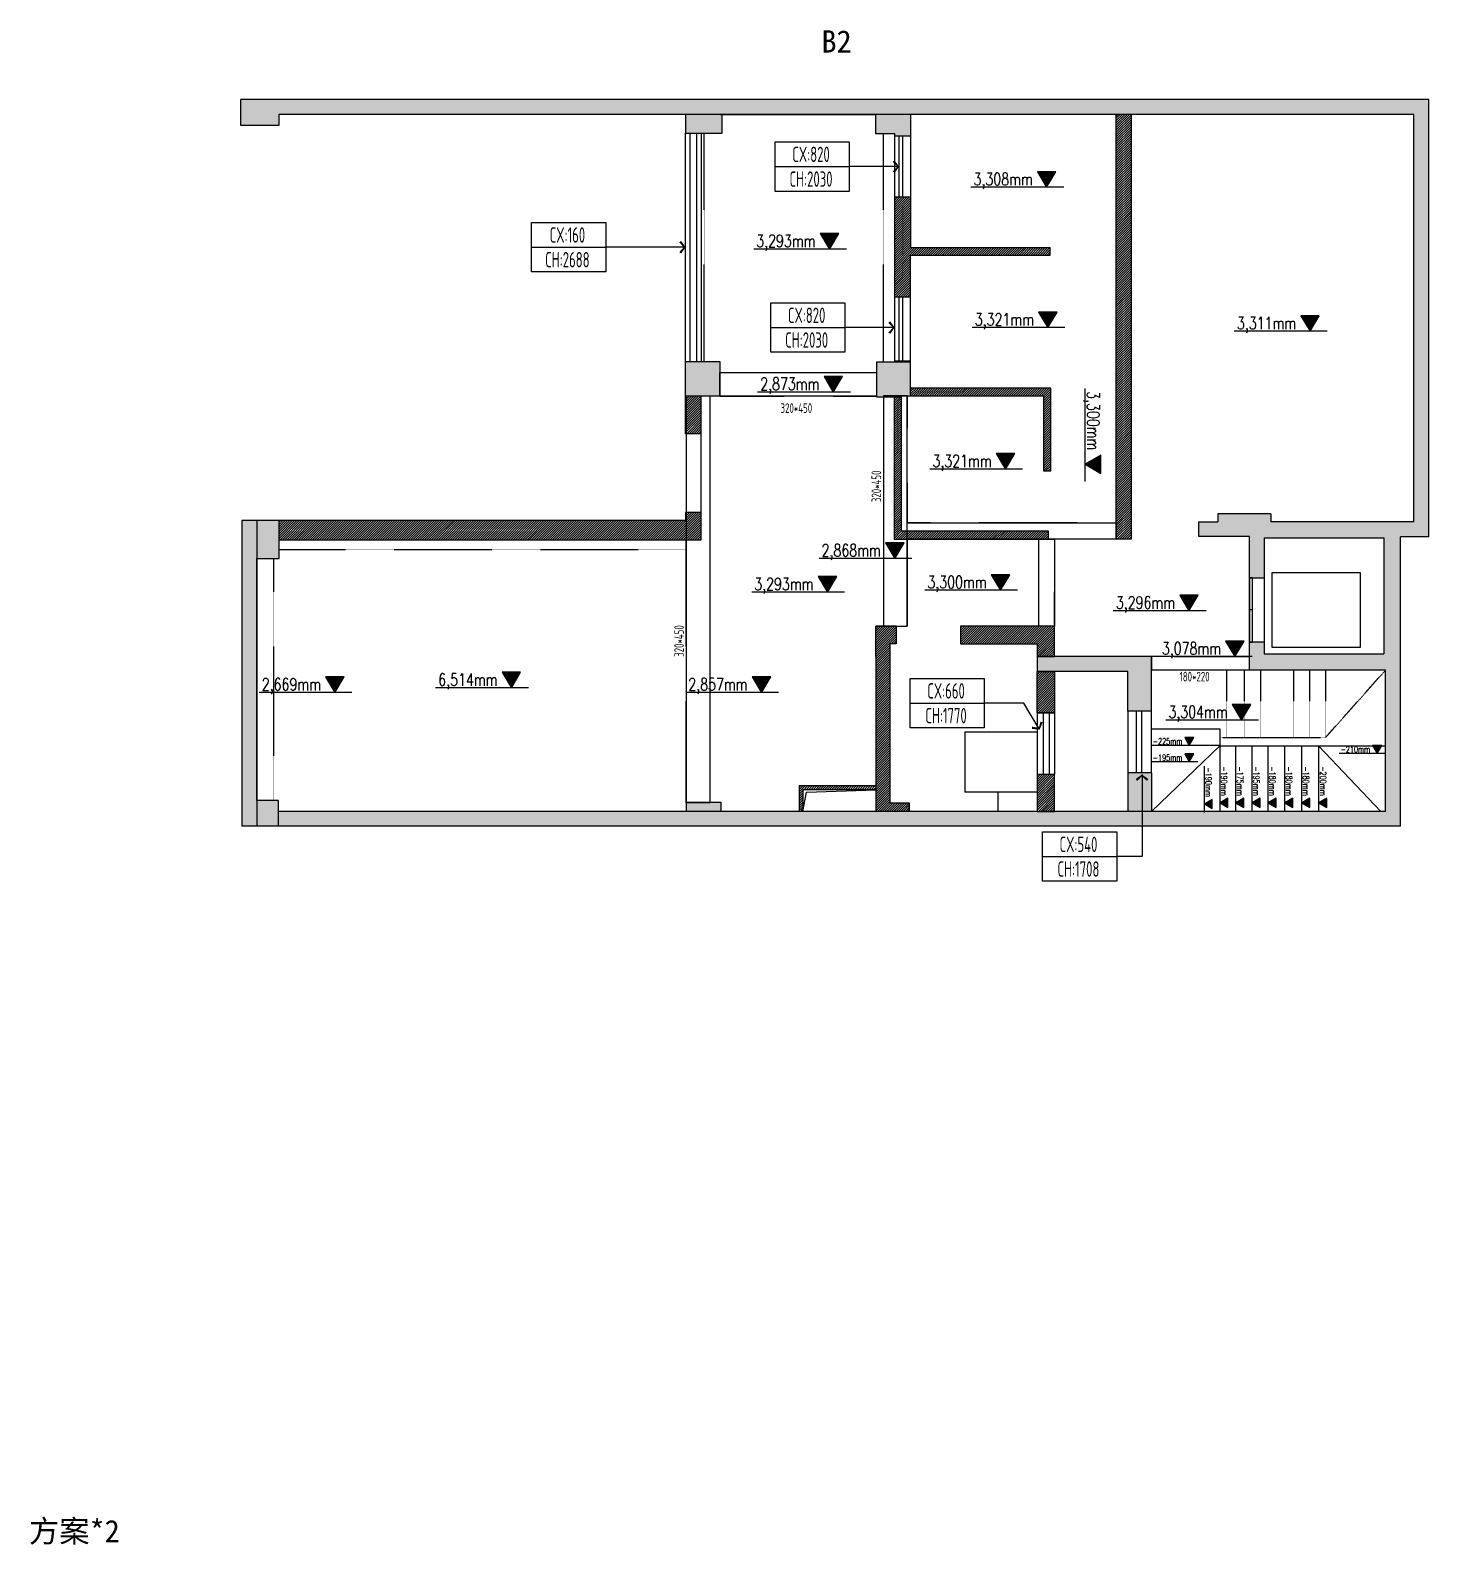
# Model space of a CAD drawing. Header units: millimetres. Extents: x -108767 to 78913, y -380878 to 1470.
# Drawn here: x 14466 to 33330, y -163513 to -143082 of the extents above; entities that cross this region are included whole.
import ezdxf
from ezdxf.enums import TextEntityAlignment as Align

# ---------------------------------------------------------------- set-up
doc = ezdxf.new("R2010")
doc.units = ezdxf.units.MM
doc.header["$LTSCALE"] = 10
doc.linetypes.add('DASH', pattern=[0.35, 0.25, -0.1])
doc.linetypes.add('DASHED', pattern=[0.75, 0.5, -0.25])
for name, color, linetype in [('000墙体', 4, 'Continuous'), ('001增减墙体', 147, 'Continuous'), ('3-New Window', 4, 'Continuous'), ('A-GRIDER', 4, 'DASH'), ('DOOR', 60, 'Continuous'), ('EL-DIM', 50, 'Continuous'), ('FF-TEXT', 50, 'Continuous'), ('NW-01-wall(原有墙体)', 255, 'Continuous'), ('NW-01梁', 4, 'Continuous'), ('wipess', 8, 'Continuous')]:
    doc.layers.add(name, color=color, linetype=linetype)
doc.styles.add('BEN_DIM', font='archs.shx', dxfattribs={"width": 0.7})
doc.styles.add('HZ', font='', dxfattribs={"width": 0.8})
doc.styles.add('romans', font='romans.shx', dxfattribs={"width": 0.85})
doc.styles.get("Standard").update_dxf_attribs({"font": ''})
doc.styles.add('TSSD_REIN', font='tssdeng.shx', dxfattribs={"width": 0.7, "bigfont": 'hztxt.shx'})
doc.styles.get('HZ').set_extended_font_data('SimSun')
doc.styles.get('Standard').set_extended_font_data('SimSun')
doc.dimstyles.new('BEN_DIM_1', dxfattribs={"dimtxt": 100, "dimasz": 1, "dimexe": 2, "dimexo": 1.5, "dimgap": 0.6, "dimtad": 1, "dimdec": 0, "dimzin": 12, "dimdsep": 46, "dimtxsty": 'BEN_DIM', "dimblk": 'ben-jiantou', "dimcen": 0.125, "dimclrd": 44, "dimclre": 44, "dimclrt": 50, "dimadec": 0, "dimazin": 0, "dimtfac": 1, "dimtdec": 0, "dimtix": 1, "dimtmove": 2, "dimatfit": 3, "dimldrblk": 'BEN-YINXIAN1', "dimfxl": 5, "dimfxlon": 1, "dimtvp": 1, "dimtolj": 1, "dimtzin": 0, "dimarcsym": 0})
pattern_1 = [(45, (-70270.71, -180008.131), (-15.715448, 15.715448), [])]

# ---------------------------------------------------------------- blocks, each defined once
blk = doc.blocks.new('ben-jiantou')
at = {"color": 0, "linetype": 'ByBlock'}
for p, q in [((0, 0), (-1.09, 0)), ((1.09, 0), (0, 0))]:
    blk.add_line(p, q, dxfattribs=at)
at = {"color": 0, "linetype": 'Continuous', "const_width": 0.608}
blk.add_lwpolyline([(0.61, 0.61), (-0.61, -0.61)], dxfattribs=at)
blk = doc.blocks.new('BEN-YINXIAN1')
at = {"color": 50, "linetype": 'ByBlock'}
blk.add_line((0, 0), (-2, 0), dxfattribs=at)
for points in [[(-1.72, 1.34), (-1.19, 1.7), (-0.48, 0), (0, 0)], [(-1.72, -1.34), (-1.19, -1.7), (-0.48, 0), (0, 0)]]:
    blk.add_solid(points, dxfattribs=at)
blk = doc.blocks.new('Elevation')
blk.add_hatch(color=256).paths.add_polyline_path([(4.17, 2.47), (2.7, 0), (1.23, 2.47)])
blk.add_line((0, 0), (14.67, 0))
blk.add_lwpolyline([(4.17, 2.47), (2.7, 0), (1.23, 2.47)], close=True)
at = {"style": 'HZ', "width": 0.47627}
blk.add_attdef('ELEV', text='', height=2.5, dxfattribs=at).set_placement((4.89, 0.32), (14.26, 0.32), align=Align.FIT)

msp = doc.modelspace()

# ---------------------------------------------------------------- hatches: boundary and pattern name
at = {"layer": '001增减墙体', "ltscale": 10}
h = msp.add_hatch(dxfattribs=at)
h.set_pattern_fill('ANSI31', color=251, scale=7)
h.set_pattern_definition(pattern_1)
h.paths.add_polyline_path([(29320, -144217.8), (29116, -144217.8), (29116, -149946.8), (29320, -149946.8)])
h = msp.add_hatch(dxfattribs=at)
h.set_pattern_fill('ANSI31', color=251, scale=7)
h.set_pattern_definition(pattern_1)
h.paths.add_polyline_path([(26345, -145332.8), (26126, -145332.8), (26126, -146681.8), (26340, -146681.8), (26340, -146113.8), (28225, -146113.8), (28225, -146012.8), (26345, -146012.8)])
h = msp.add_hatch(dxfattribs=at)
h.set_pattern_fill('ANSI31', color=251, scale=7)
h.set_pattern_definition(pattern_1)
h.paths.add_polyline_path([(28232, -147908.8), (26340, -147908.8), (26340, -148013.8), (28132, -148013.8), (28132, -149026.8), (28232, -149026.8)])
h = msp.add_hatch(dxfattribs=at)
h.set_pattern_fill('ANSI31', color=251, scale=7)
h.set_pattern_definition(pattern_1)
h.paths.add_polyline_path([(23515, -148018.8), (23305, -148018.8), (23305, -148523.8), (23515, -148523.8)])
h = msp.add_hatch(dxfattribs=at)
h.set_pattern_fill('ANSI31', color=251, scale=7)
h.set_pattern_definition(pattern_1)
h.paths.add_polyline_path([(26220, -148024.8), (26118, -148024.8), (26118, -149946.8), (28200, -149946.8), (28200, -149838.8), (26220, -149838.8)])
h = msp.add_hatch(dxfattribs=at)
h.set_pattern_fill('ANSI31', color=251, scale=7)
h.set_pattern_definition(pattern_1)
h.paths.add_polyline_path([(23515, -149586.8), (23305, -149586.8), (23305, -149696.8), (17823, -149696.8), (17823, -149955.8), (23515, -149955.8)])
h = msp.add_hatch(dxfattribs=at)
h.set_pattern_fill('ANSI31', color=251, scale=7)
h.set_pattern_definition(pattern_1)
h.paths.add_polyline_path([(26146, -151121.8), (25872, -151121.8), (25872, -153618.8), (26327, -153618.8), (26327, -153508.8), (26065, -153508.8), (26065, -151358.8), (26146, -151358.8)])
h = msp.add_hatch(dxfattribs=at)
h.set_pattern_fill('ANSI31', color=251, scale=7)
h.set_pattern_definition(pattern_1)
h.paths.add_polyline_path([(28280, -151121.8), (27015, -151121.8), (27015, -151358.8), (28048, -151358.8), (28048, -151531.8), (28280, -151531.8)])
h = msp.add_hatch(dxfattribs=at)
h.set_pattern_fill('ANSI31', color=251, scale=7)
h.set_pattern_definition([(45, (-70270.71, -178618.131), (-15.715448, 15.715448), [])])
h.paths.add_polyline_path([(28280, -151731.8), (28048, -151731.8), (28048, -152287.8), (28280, -152287.8)])
h = msp.add_hatch(dxfattribs=at)
h.set_pattern_fill('ANSI31', color=251, scale=7)
h.set_pattern_definition(pattern_1)
h.paths.add_polyline_path([(28280, -153121.8), (28048, -153121.8), (28048, -153618.8), (28280, -153618.8)])
h = msp.add_hatch(dxfattribs=at)
h.set_pattern_fill('ANSI31', color=251, scale=7)
h.set_pattern_definition(pattern_1)
h.paths.add_polyline_path([(25872, -153276.8), (24838, -153276.8), (24838, -153618.8), (24888, -153618.8), (24888, -153326.8), (25872, -153326.8)])
at = {"layer": 'NW-01-wall(原有墙体)'}
h = msp.add_hatch(color=250, dxfattribs=at)
h.dxf.hatch_style = 1
h.paths.add_polyline_path([(33330, -144017.8), (17304, -144017.8), (17304, -144367.8), (17818, -144367.8), (17818, -144217.8), (33130, -144217.8), (33130, -149713.8), (31201, -149713.8), (31201, -149605.8), (30487, -149605.8), (30487, -149713.8), (30230, -149713.8), (30230, -149911.8), (30912, -149911.8), (30912, -150468.8), (31112, -150468.8), (31112, -149928.8), (32725, -149928.8), (32725, -151491.8), (31112, -151491.8), (31112, -151334.8), (30912, -151334.8), (30912, -151711.8), (32749, -151711.8), (32749, -153618.8), (17815, -153618.8), (17815, -153818.8), (32949, -153818.8), (32949, -149913.8), (33330, -149913.8)])
h = msp.add_hatch(color=250, dxfattribs=at)
h.dxf.hatch_style = 1
h.paths.add_polyline_path([(23801, -144217.8), (23778, -144217.8), (23305, -144217.8), (23305, -144468.8), (23521, -144468.8), (23801, -144468.8)])
h = msp.add_hatch(color=250, dxfattribs=at)
h.dxf.hatch_style = 1
h.paths.add_polyline_path([(26345, -144217.8), (25867, -144217.8), (25867, -144475.8), (26126, -144475.8), (26126, -144509.8), (26345, -144509.8)])
h = msp.add_hatch(color=250, dxfattribs=at)
h.dxf.hatch_style = 1
h.paths.add_polyline_path([(23766, -147548.8), (23521, -147548.8), (23305, -147548.8), (23305, -148018.8), (23766, -148018.8)])
h = msp.add_hatch(color=250, dxfattribs=at)
h.dxf.hatch_style = 1
h.paths.add_polyline_path([(26340, -147557.8), (25880, -147557.8), (25880, -148024.8), (26220, -148024.8), (26220, -148013.8), (26340, -148013.8)])
h = msp.add_hatch(color=250, dxfattribs=at)
h.dxf.hatch_style = 1
h.paths.add_polyline_path([(17521, -149696.8), (17321, -149696.8), (17321, -153818.8), (17521, -153818.8)])
h = msp.add_hatch(color=250, dxfattribs=at)
h.dxf.hatch_style = 1
h.paths.add_polyline_path([(17823, -149696.8), (17521, -149696.8), (17521, -150209.8), (17823, -150209.8)])
h = msp.add_hatch(color=250, dxfattribs=at)
h.dxf.hatch_style = 1
h.paths.add_polyline_path([(29590, -151531.8), (28048, -151531.8), (28048, -151731.8), (28280, -151731.8), (29272, -151731.8), (29272, -152268.8), (29590, -152268.8)])
h = msp.add_hatch(color=250, dxfattribs=at)
h.dxf.hatch_style = 1
h.paths.add_polyline_path([(29590, -153098.8), (29272, -153098.8), (29272, -153618.8), (29590, -153618.8)])
h = msp.add_hatch(color=250, dxfattribs=at)
h.dxf.hatch_style = 1
h.paths.add_polyline_path([(17815, -153471.8), (17521, -153471.8), (17521, -153818.8), (17815, -153818.8)])
h = msp.add_hatch(color=250, dxfattribs=at)
h.dxf.hatch_style = 1
h.paths.add_polyline_path([(23785, -153499.8), (23315, -153499.8), (23315, -153618.8), (23785, -153618.8)])

# ---------------------------------------------------------------- linework, layer by layer
at = {"color": 150, "linetype": 'ByBlock'}
for points in [[(24514.1, -144588), (25514.1, -144588), (25514.1, -145254.7), (24514.1, -145254.7)], [(21227.5, -145675.5), (22227.5, -145675.5), (22227.5, -146342.2), (21227.5, -146342.2)], [(24455.1, -146759.1), (25455.1, -146759.1), (25455.1, -147425.8), (24455.1, -147425.8)], [(26335.3, -151826.6), (27335.3, -151826.6), (27335.3, -152493.2), (26335.3, -152493.2)], [(28121.6, -153896.3), (29121.6, -153896.3), (29121.6, -154563), (28121.6, -154563)]]:
    msp.add_lwpolyline(points, close=True, dxfattribs=at)
at = {"layer": '001增减墙体'}
for p, q in [((29116, -149946.8), (29116, -144217.8)), ((29320, -149946.8), (29320, -144217.8)), ((23305, -147548.8), (23305, -144468.8)), ((23365, -147548.8), (23365, -144468.8)), ((23456, -147548.8), (23456, -144468.8)), ((23521, -147548.8), (23521, -144468.8)), ((26126, -147557.8), (26126, -144509.8)), ((26185, -145332.8), (26185, -144509.8)), ((26235, -145332.8), (26235, -144509.8)), ((26345, -145332.8), (26345, -144509.8)), ((26345, -145332.8), (26126, -145332.8)), ((26345, -146012.8), (26345, -145332.8)), ((26345, -146012.8), (28225, -146012.8)), ((28225, -146113.8), (28225, -146012.8)), ((26340, -146681.8), (26340, -146113.8)), ((26340, -146113.8), (28225, -146113.8)), ((26340, -146681.8), (26126, -146681.8)), ((26185, -147544.8), (26185, -146681.8)), ((26235, -147544.8), (26235, -146681.8)), ((26340, -147557.8), (26340, -146681.8)), ((26340, -147544.8), (26126, -147544.8)), ((28232, -147908.8), (26340, -147908.8)), ((28232, -149026.8), (28232, -147908.8)), ((23305, -148523.8), (23305, -148018.8)), ((23515, -148523.8), (23515, -148018.8)), ((26118, -148024.8), (26118, -149946.8)), ((26220, -149838.8), (26220, -148024.8)), ((26340, -148013.8), (28132, -148013.8)), ((28132, -148013.8), (28132, -149026.8)), ((23515, -148523.8), (23305, -148523.8)), ((23515, -149586.8), (23515, -148523.8)), ((28132, -149026.8), (28232, -149026.8)), ((23305, -149696.8), (17823, -149696.8)), ((23515, -149586.8), (23305, -149586.8)), ((23305, -149586.8), (23305, -149696.8)), ((23515, -149955.8), (23515, -149586.8)), ((17823, -149955.8), (23515, -149955.8)), ((26118, -149946.8), (28200, -149946.8)), ((28200, -149838.8), (26220, -149838.8)), ((28200, -149946.8), (28200, -149838.8)), ((29320, -149946.8), (29116, -149946.8)), ((25872, -151121.8), (26146, -151121.8)), ((25872, -151531.8), (25872, -151121.8)), ((26146, -151121.8), (26146, -151358.8)), ((28280, -151121.8), (27015, -151121.8)), ((27015, -151121.8), (27015, -151358.8)), ((28280, -151531.8), (28280, -151121.8)), ((26146, -151358.8), (26065, -151358.8)), ((26065, -151531.8), (26065, -151358.8)), ((27015, -151358.8), (28048, -151358.8)), ((28048, -151358.8), (28048, -151531.8)), ((25872, -151531.8), (25872, -153618.8)), ((26065, -153508.8), (26065, -151531.8)), ((28048, -151531.8), (28280, -151531.8)), ((29272, -152268.8), (29272, -153098.8)), ((29390, -153098.8), (29390, -152268.8)), ((29460, -153098.8), (29460, -152268.8)), ((29590, -153098.8), (29590, -152268.8)), ((25872, -153276.8), (24838, -153276.8)), ((24838, -153276.8), (24838, -153618.8)), ((25872, -153326.8), (24888, -153326.8)), ((24888, -153326.8), (24888, -153618.8)), ((26327, -153508.8), (26065, -153508.8)), ((26327, -153618.8), (26327, -153508.8))]:
    msp.add_line(p, q, dxfattribs=at)
at = {"layer": '001增减墙体', "color": 251, "ltscale": 10}
for p, q in [((28048, -152287.8), (28048, -153121.8)), ((28128, -152287.8), (28128, -153121.8)), ((28208, -152287.8), (28208, -153121.8)), ((28280, -152287.8), (28280, -153121.8))]:
    msp.add_line(p, q, dxfattribs=at)
at = {"layer": '001增减墙体'}
for points in [[(28048, -151731.8), (28280, -151731.8), (28280, -152287.8), (28048, -152287.8)], [(28280, -153121.8), (28048, -153121.8), (28048, -153618.8), (28280, -153618.8)]]:
    msp.add_lwpolyline(points, close=True, dxfattribs=at)
at = {"layer": 'DOOR'}
for points in [[(30912, -150896.8), (30952, -150896.8), (30952, -150468.8), (30912, -150468.8)], [(32412, -151403.3), (32412, -150400.3), (31212, -150400.3), (31212, -151403.3)], [(30912, -151334.8), (30952, -151334.8), (30952, -150901.8), (30912, -150901.8)]]:
    msp.add_lwpolyline(points, close=True, dxfattribs=at)
at = {"layer": 'FF-TEXT', "color": 252, "linetype": 'DASHED', "ltscale": 0.2}
for p, q in [((23556, -147548.8), (23556, -144468.8)), ((25976, -147557.8), (25976, -144475.8)), ((23766, -147698.8), (25880, -147698.8)), ((23635, -153499.8), (23635, -148018.8)), ((23766, -148018.8), (25880, -148018.8)), ((25976, -148024.8), (25976, -151121.8)), ((26296, -148013.8), (26296, -149726.8)), ((29116, -149726.8), (26296, -149726.8)), ((23315, -153499.8), (23315, -149955.8)), ((26296, -149946.8), (26296, -151121.8)), ((28070, -151121.8), (28070, -149946.8)), ((29116, -149946.8), (28200, -149946.8)), ((28280, -151121.8), (28280, -149946.8)), ((17823, -150085.8), (23315, -150085.8)), ((17751, -153471.8), (17751, -150209.8)), ((29590, -151531.8), (30912, -151531.8)), ((29590, -151711.8), (30912, -151711.8)), ((30604, -151711.8), (30604, -152621.8)), ((30839, -151711.8), (30839, -152621.8)), ((31059, -151711.8), (31059, -152621.8)), ((31504, -151711.8), (31504, -152621.8)), ((31724, -151711.8), (31724, -152621.8)), ((31939, -151711.8), (31939, -152621.8)), ((31939, -152621.8), (32749, -151711.8)), ((30515, -152621.8), (31939, -152621.8))]:
    msp.add_line(p, q, dxfattribs=at)
at = {"layer": 'NW-01-wall(原有墙体)'}
for p, q in [((33330, -144017.8), (17304, -144017.8)), ((17304, -144367.8), (17304, -144017.8)), ((33330, -149913.8), (33330, -144017.8)), ((33130, -144217.8), (17818, -144217.8)), ((17818, -144217.8), (17818, -144367.8)), ((23778, -144217.8), (25844, -144217.8)), ((23801, -144217.8), (25867, -144217.8)), ((25867, -144217.8), (25867, -144475.8)), ((26345, -144509.8), (26345, -144217.8)), ((33130, -149713.8), (33130, -144217.8)), ((17818, -144367.8), (17304, -144367.8)), ((25867, -144475.8), (26126, -144475.8)), ((26126, -144509.8), (26126, -144475.8)), ((26345, -144509.8), (26126, -144509.8)), ((26340, -147557.8), (25880, -147557.8)), ((25880, -147557.8), (25880, -148024.8)), ((26340, -148013.8), (26340, -147557.8)), ((25880, -148024.8), (26220, -148024.8)), ((17321, -149696.8), (17321, -153818.8)), ((17823, -149696.8), (17321, -149696.8)), ((17521, -149696.8), (17521, -153818.8)), ((17823, -150209.8), (17823, -149696.8)), ((30230, -149911.8), (30230, -149713.8)), ((30230, -149713.8), (30487, -149713.8)), ((30487, -149605.8), (30487, -149713.8)), ((31201, -149605.8), (30487, -149605.8)), ((31201, -149605.8), (31201, -149713.8)), ((33130, -149713.8), (31201, -149713.8)), ((30912, -149911.8), (30230, -149911.8)), ((30912, -151711.8), (30912, -149911.8)), ((31112, -149928.8), (32725, -149928.8)), ((31112, -149928.8), (31112, -151334.8)), ((32725, -149928.8), (32725, -151491.8)), ((33330, -149913.8), (32949, -149913.8)), ((32949, -153818.8), (32949, -149913.8)), ((17521, -153471.8), (17521, -150209.8)), ((17521, -153471.8), (17521, -150209.8)), ((17521, -150209.8), (17823, -150209.8)), ((30912, -150468.8), (31112, -150468.8)), ((31112, -150468.8), (31112, -151334.8)), ((26146, -151121.8), (25872, -151121.8)), ((31112, -151334.8), (30912, -151334.8)), ((31112, -151334.8), (31112, -151491.8)), ((28048, -151531.8), (28048, -151731.8)), ((29590, -151531.8), (28048, -151531.8)), ((29590, -152268.8), (29590, -151531.8)), ((31112, -151491.8), (32725, -151491.8)), ((29272, -151731.8), (28048, -151731.8)), ((29272, -152268.8), (29272, -151731.8)), ((30912, -151711.8), (32749, -151711.8)), ((32749, -153618.8), (32749, -151711.8)), ((28048, -152287.8), (28280, -152287.8)), ((29590, -152268.8), (29272, -152268.8)), ((27073, -152549.8), (27073, -153359.8)), ((28048, -152549.8), (27073, -152549.8)), ((30515, -152508.8), (29590, -152508.8)), ((30515, -153618.8), (30515, -152508.8)), ((30515, -152728.8), (29590, -152728.8)), ((29590, -153618.8), (30515, -152728.8)), ((32749, -152738.8), (30515, -152738.8)), ((30730, -153618.8), (30730, -152738.8)), ((30950, -153618.8), (30950, -152738.8)), ((31165, -153618.8), (31165, -152738.8)), ((31390, -153618.8), (31390, -152738.8)), ((31620, -153618.8), (31620, -152738.8)), ((31850, -153618.8), (31850, -152738.8)), ((31850, -152738.8), (32685, -153618.8)), ((29590, -153098.8), (29272, -153098.8)), ((29272, -153098.8), (29272, -153618.8)), ((29590, -153098.8), (29590, -153618.8)), ((28048, -153359.8), (27073, -153359.8)), ((27518, -153359.8), (27518, -153618.8)), ((17815, -153471.8), (17521, -153471.8)), ((17815, -153818.8), (17815, -153471.8)), ((32749, -153618.8), (17815, -153618.8)), ((23315, -153618.8), (17815, -153618.8)), ((23785, -153499.8), (23315, -153499.8)), ((23315, -153499.8), (23315, -153618.8)), ((23785, -153618.8), (23785, -153499.8)), ((24838, -153618.8), (23785, -153618.8)), ((27798, -153618.8), (26327, -153618.8)), ((32949, -153818.8), (17321, -153818.8))]:
    msp.add_line(p, q, dxfattribs=at)
at = {"layer": 'NW-01-wall(原有墙体)', "linetype": 'ByBlock'}
for p, q in [((24514.1, -144921.3), (25514.1, -144921.3)), ((21227.5, -146008.8), (22227.5, -146008.8)), ((24455.1, -147092.5), (25455.1, -147092.5)), ((26335.3, -152159.9), (27335.3, -152159.9)), ((28121.6, -154229.7), (29121.6, -154229.7))]:
    msp.add_line(p, q, dxfattribs=at)
at = {"layer": 'NW-01-wall(原有墙体)'}
for points in [[(23305, -144468.8), (23801, -144468.8), (23801, -144217.8), (23305, -144217.8)], [(23305, -147548.8), (23766, -147548.8), (23766, -148018.8), (23305, -148018.8)]]:
    msp.add_lwpolyline(points, close=True, dxfattribs=at)
msp.add_lwpolyline([(26220, -148024.8), (26220, -148013.8), (26340, -148013.8)], dxfattribs=at)
at = {"layer": 'NW-01梁'}
for points in [[(23766, -147698.8), (25880, -147698.8), (25880, -148018.8), (23766, -148018.8)], [(23315, -153499.8), (23635, -153499.8), (23635, -148018.8), (23315, -148018.8)], [(25976, -151121.8), (26296, -151121.8), (26296, -148013.8), (25976, -148013.8)], [(29116, -149946.8), (26296, -149946.8), (26296, -149726.8), (29116, -149726.8)], [(28070, -149946.8), (28280, -149946.8), (28280, -151121.8), (28070, -151121.8)], [(29590, -151711.8), (30912, -151711.8), (30912, -151531.8), (29590, -151531.8)]]:
    msp.add_lwpolyline(points, close=True, dxfattribs=at)
at = {"layer": 'wipess', "color": 252}
msp.add_lwpolyline([(24888, -153618.8), (24937.4, -153360.2), (25872, -153326.8)], dxfattribs=at)

# ---------------------------------------------------------------- block references
at = {"layer": 'EL-DIM'}
ref = msp.add_blockref('Elevation', (30216, -152728.8), dxfattribs=dict(at, xscale=-42.66666666664079, yscale=42.66666666664079, zscale=42.66666666664079))
ref.add_attrib('ELEV', '-225mm', dxfattribs={"layer": '0', "height": 83.33, "style": 'romans', "width": 0.709159}).set_placement((29607.7, -152715, 0), (30007.3, -152715, 0), align=Align.FIT)
ref = msp.add_blockref('Elevation', (32749, -152837.2), dxfattribs=dict(at, xscale=-42.66666666664079, yscale=42.66666666664079, zscale=42.66666666664079))
ref.add_attrib('ELEV', '-210mm', dxfattribs={"layer": '0', "height": 83.33, "style": 'romans', "width": 0.709159}).set_placement((32140.6, -152823.5, 0), (32540.3, -152823.5, 0), align=Align.FIT)
ref = msp.add_blockref('Elevation', (30216, -152949.7), dxfattribs=dict(at, xscale=-42.66666666664079, yscale=42.66666666664079, zscale=42.66666666664079))
ref.add_attrib('ELEV', '-195mm', dxfattribs={"layer": '0', "height": 83.33, "style": 'romans', "width": 0.709159}).set_placement((29607.7, -152935.9, 0), (30007.3, -152935.9, 0), align=Align.FIT)
ref = msp.add_blockref('Elevation', (30304.9, -153635), dxfattribs=dict(at, xscale=-42.66666666664079, yscale=42.66666666664079, zscale=42.66666666664079, rotation=270))
ref.add_attrib('ELEV', '-190mm', dxfattribs={"layer": '0', "height": 83.33, "rotation": 270, "style": 'romans', "width": 0.709159}).set_placement((30318.7, -153026.7, 0), (30318.7, -153426.3, 0), align=Align.FIT)
ref = msp.add_blockref('Elevation', (30515, -153618.8), dxfattribs=dict(at, xscale=-42.66666666664079, yscale=42.66666666664079, zscale=42.66666666664079, rotation=270))
ref.add_attrib('ELEV', '-190mm', dxfattribs={"layer": '0', "height": 83.33, "rotation": 270, "style": 'romans', "width": 0.709159}).set_placement((30528.8, -153010.5, 0), (30528.8, -153410.1, 0), align=Align.FIT)
ref = msp.add_blockref('Elevation', (30730, -153618.8), dxfattribs=dict(at, xscale=-42.66666666664079, yscale=42.66666666664079, zscale=42.66666666664079, rotation=270))
ref.add_attrib('ELEV', '-175mm', dxfattribs={"layer": '0', "height": 83.33, "rotation": 270, "style": 'romans', "width": 0.709159}).set_placement((30743.8, -153010.5, 0), (30743.8, -153410.1, 0), align=Align.FIT)
ref = msp.add_blockref('Elevation', (30950, -153618.8), dxfattribs=dict(at, xscale=-42.66666666664079, yscale=42.66666666664079, zscale=42.66666666664079, rotation=270))
ref.add_attrib('ELEV', '-195mm', dxfattribs={"layer": '0', "height": 83.33, "rotation": 270, "style": 'romans', "width": 0.709159}).set_placement((30963.8, -153010.5, 0), (30963.8, -153410.1, 0), align=Align.FIT)
ref = msp.add_blockref('Elevation', (31165, -153618.8), dxfattribs=dict(at, xscale=-42.66666666664079, yscale=42.66666666664079, zscale=42.66666666664079, rotation=270))
ref.add_attrib('ELEV', '-180mm', dxfattribs={"layer": '0', "height": 83.33, "rotation": 270, "style": 'romans', "width": 0.709159}).set_placement((31178.8, -153010.5, 0), (31178.8, -153410.1, 0), align=Align.FIT)
ref = msp.add_blockref('Elevation', (31390, -153618.8), dxfattribs=dict(at, xscale=-42.66666666664079, yscale=42.66666666664079, zscale=42.66666666664079, rotation=270))
ref.add_attrib('ELEV', '-180mm', dxfattribs={"layer": '0', "height": 83.33, "rotation": 270, "style": 'romans', "width": 0.709159}).set_placement((31403.8, -153010.5, 0), (31403.8, -153410.1, 0), align=Align.FIT)
ref = msp.add_blockref('Elevation', (31620, -153618.8), dxfattribs=dict(at, xscale=-42.66666666664079, yscale=42.66666666664079, zscale=42.66666666664079, rotation=270))
ref.add_attrib('ELEV', '-180mm', dxfattribs={"layer": '0', "height": 83.33, "rotation": 270, "style": 'romans', "width": 0.709159}).set_placement((31633.8, -153010.5, 0), (31633.8, -153410.1, 0), align=Align.FIT)
ref = msp.add_blockref('Elevation', (31850, -153618.8), dxfattribs=dict(at, xscale=-42.66666666664079, yscale=42.66666666664079, zscale=42.66666666664079, rotation=270))
ref.add_attrib('ELEV', '-200mm', dxfattribs={"layer": '0', "height": 83.33, "rotation": 270, "style": 'romans', "width": 0.709159}).set_placement((31863.8, -153010.5, 0), (31863.8, -153410.1, 0), align=Align.FIT)
at = {"layer": 'FF-TEXT'}
ref = msp.add_blockref('Elevation', (28406.7, -145200.1), dxfattribs=dict(at, xscale=-85.33333333328159, yscale=85.33333333328159, zscale=85.33333333328159))
ref.add_attrib('ELEV', '3,308mm', dxfattribs={"layer": '0', "height": 166.67, "style": 'romans', "width": 0.68973}).set_placement((27190.1, -145172.6, 0), (27989.3, -145172.6, 0), align=Align.FIT)
ref = msp.add_blockref('Elevation', (25475.7, -146033.8), dxfattribs=dict(at, xscale=-85.33333333328159, yscale=85.33333333328159, zscale=85.33333333328159))
ref.add_attrib('ELEV', '3,293mm', dxfattribs={"layer": '0', "height": 166.67, "style": 'romans', "width": 0.68973}).set_placement((24259, -146006.2, 0), (25058.2, -146006.2, 0), align=Align.FIT)
ref = msp.add_blockref('Elevation', (28423.3, -147093.7), dxfattribs=dict(at, xscale=-85.33333333328159, yscale=85.33333333328159, zscale=85.33333333328159))
ref.add_attrib('ELEV', '3,321mm', dxfattribs={"layer": '0', "height": 166.67, "style": 'romans', "width": 0.68973}).set_placement((27206.7, -147066.1, 0), (28005.9, -147066.1, 0), align=Align.FIT)
ref = msp.add_blockref('Elevation', (31959.4, -147143), dxfattribs=dict(at, xscale=-85.33333333328159, yscale=85.33333333328159, zscale=85.33333333328159))
ref.add_attrib('ELEV', '3,311mm', dxfattribs={"layer": '0', "height": 166.67, "style": 'romans', "width": 0.68973}).set_placement((30742.8, -147115.4, 0), (31542, -147115.4, 0), align=Align.FIT)
ref = msp.add_blockref('Elevation', (25528.6, -147962.5), dxfattribs=dict(at, xscale=-85.33333333328159, yscale=85.33333333328159, zscale=85.33333333328159))
ref.add_attrib('ELEV', '2,873mm', dxfattribs={"layer": '0', "height": 166.67, "style": 'romans', "width": 0.68973}).set_placement((24312, -147934.9, 0), (25111.2, -147934.9, 0), align=Align.FIT)
ref = msp.add_blockref('Elevation', (28694.9, -149167.6), dxfattribs=dict(at, xscale=-85.33333333328159, yscale=85.33333333328159, zscale=85.33333333328159, rotation=270))
ref.add_attrib('ELEV', '3,300mm', dxfattribs={"layer": '0', "height": 166.67, "rotation": 270, "style": 'romans', "width": 0.68973}).set_placement((28722.5, -147951, 0), (28722.5, -148750.2, 0), align=Align.FIT)
ref = msp.add_blockref('Elevation', (27852.4, -149002.4), dxfattribs=dict(at, xscale=-85.33333333328159, yscale=85.33333333328159, zscale=85.33333333328159))
ref.add_attrib('ELEV', '3,321mm', dxfattribs={"layer": '0', "height": 166.67, "style": 'romans', "width": 0.68973}).set_placement((26635.7, -148974.8, 0), (27434.9, -148974.8, 0), align=Align.FIT)
ref = msp.add_blockref('Elevation', (26357, -150207.7), dxfattribs=dict(at, xscale=-85.33333333328159, yscale=85.33333333328159, zscale=85.33333333328159))
ref.add_attrib('ELEV', '2,868mm', dxfattribs={"layer": '0', "height": 166.67, "style": 'romans', "width": 0.68973}).set_placement((25140.4, -150180.2, 0), (25939.6, -150180.2, 0), align=Align.FIT)
ref = msp.add_blockref('Elevation', (25448.9, -150663), dxfattribs=dict(at, xscale=-85.33333333328159, yscale=85.33333333328159, zscale=85.33333333328159))
ref.add_attrib('ELEV', '3,293mm', dxfattribs={"layer": '0', "height": 166.67, "style": 'romans', "width": 0.68973}).set_placement((24232.3, -150635.4, 0), (25031.5, -150635.4, 0), align=Align.FIT)
ref = msp.add_blockref('Elevation', (27784, -150636.9), dxfattribs=dict(at, xscale=-85.33333333328159, yscale=85.33333333328159, zscale=85.33333333328159, rotation=1.034852203929404e-08))
ref.add_attrib('ELEV', '3,300mm', dxfattribs={"layer": '0', "height": 166.67, "rotation": 0, "style": 'romans', "width": 0.68973}).set_placement((26567.4, -150609.3, 0), (27366.6, -150609.3, 0), align=Align.FIT)
ref = msp.add_blockref('Elevation', (30326.3, -150912.8), dxfattribs=dict(at, xscale=-85.33333333328159, yscale=85.33333333328159, zscale=85.33333333328159))
ref.add_attrib('ELEV', '3,296mm', dxfattribs={"layer": '0', "height": 166.67, "style": 'romans', "width": 0.68973}).set_placement((29109.6, -150885.3, 0), (29908.9, -150885.3, 0), align=Align.FIT)
ref = msp.add_blockref('Elevation', (30946.8, -151531.8), dxfattribs=dict(at, xscale=-85.33333333328159, yscale=85.33333333328159, zscale=85.33333333328159))
ref.add_attrib('ELEV', '3,078mm', dxfattribs={"layer": '0', "height": 166.67, "style": 'romans', "width": 0.68973}).set_placement((29730.2, -151504.3, 0), (30529.4, -151504.3, 0), align=Align.FIT)
ref = msp.add_blockref('Elevation', (21185.6, -151953.6), dxfattribs=dict(at, xscale=-85.33333333328159, yscale=85.33333333328159, zscale=85.33333333328159))
ref.add_attrib('ELEV', '6,514mm', dxfattribs={"layer": '0', "height": 166.67, "style": 'romans', "width": 0.68973}).set_placement((19969, -151926.1, 0), (20768.2, -151926.1, 0), align=Align.FIT)
ref = msp.add_blockref('Elevation', (18805.2, -152015.9), dxfattribs=dict(at, xscale=-85.33333333328159, yscale=85.33333333328159, zscale=85.33333333328159))
ref.add_attrib('ELEV', '2,669mm', dxfattribs={"layer": '0', "height": 166.67, "style": 'romans', "width": 0.68973}).set_placement((17588.6, -151988.4, 0), (18387.8, -151988.4, 0), align=Align.FIT)
ref = msp.add_blockref('Elevation', (24558.8, -152015.9), dxfattribs=dict(at, xscale=-85.33333333328159, yscale=85.33333333328159, zscale=85.33333333328159))
ref.add_attrib('ELEV', '2,857mm', dxfattribs={"layer": '0', "height": 166.67, "style": 'romans', "width": 0.68973}).set_placement((23342.2, -151988.4, 0), (24141.4, -151988.4, 0), align=Align.FIT)
ref = msp.add_blockref('Elevation', (31035.8, -152387.7), dxfattribs=dict(at, xscale=-85.33333333328159, yscale=85.33333333328159, zscale=85.33333333328159))
ref.add_attrib('ELEV', '3,304mm', dxfattribs={"layer": '0', "height": 166.67, "style": 'romans', "width": 0.68973}).set_placement((29819.1, -152360.2, 0), (30618.4, -152360.2, 0), align=Align.FIT)

# ---------------------------------------------------------------- texts
at = {"color": 50, "linetype": 'ByBlock', "style": 'BEN_DIM', "width": 0.7}
for tag, p in [('CH:2030', (24997.6, -145255.6)), ('CX:160', (21711.1, -146009.7)), ('CH:2688', (21711.1, -146343.1)), ('CX:820', (24938.6, -147093.4)), ('CH:2030', (24938.6, -147426.7)), ('CX:660', (26818.8, -152160.8)), ('CH:1770', (26818.8, -152494.1)), ('CH:1708', (28605.2, -154563.9))]:
    msp.add_attdef(tag, text='A', height=208.3, dxfattribs=at).set_placement(p, align=Align.BOTTOM_CENTER)
at = {"layer": '000墙体', "color": 50, "linetype": 'ByBlock', "style": 'BEN_DIM', "width": 0.7}
for tag, p in [('CX:820', (24997.6, -144922.2)), ('CX:540', (28605.2, -154230.6))]:
    msp.add_attdef(tag, text='A', height=208.3, dxfattribs=at).set_placement(p, align=Align.BOTTOM_CENTER)
at = {"layer": '3-New Window', "color": 30, "char_height": 300, "attachment_point": 1}
for s, insert in [('{\\C0;B2}', (25138.2, -143081.8)), ('{\\fSimSun|b0|i0|c134|p2;\\C0;方案\\Ftxt|c134;*2}', (14446.8, -163179.1))]:
    msp.add_mtext_dynamic_manual_height_columns(s, width=6623.175, gutter_width=12.5, heights=[0], dxfattribs=dict(at, insert=insert))
at = {"layer": 'NW-01梁', "color": 251, "style": 'TSSD_REIN', "width": 0.7}
for s, p in [('320*450', (24586.8, -148243.9)), ('180*220', (29969.1, -151866.6))]:
    msp.add_text(s, height=130, dxfattribs=at).set_placement(p)
for p in [(25943.2, -149447.7), (23282.2, -151534.8)]:
    msp.add_text('320*450', height=130, rotation=90, dxfattribs=at).set_placement(p)

# ---------------------------------------------------------------- leaders
at = {"layer": 'A-GRIDER', "linetype": 'ByBlock'}
for points in [[(26185, -144921.3), (25668.3, -144921.3), (25514.1, -144921.3)], [(23305, -146008.8), (22788.3, -146008.8), (22227.5, -146008.8)], [(26126, -147092.5), (25609.3, -147092.5), (25455.1, -147092.5)], [(28081.6, -152514.8), (27866.6, -152159.9), (27335.3, -152159.9)], [(29462.4, -153122.7), (29462.4, -154229.7), (29121.6, -154229.7)]]:
    msp.add_leader(points, dimstyle='BEN_DIM_1', override={"dimasz": 50}, dxfattribs=at)

doc.saveas('drawing.dxf')
